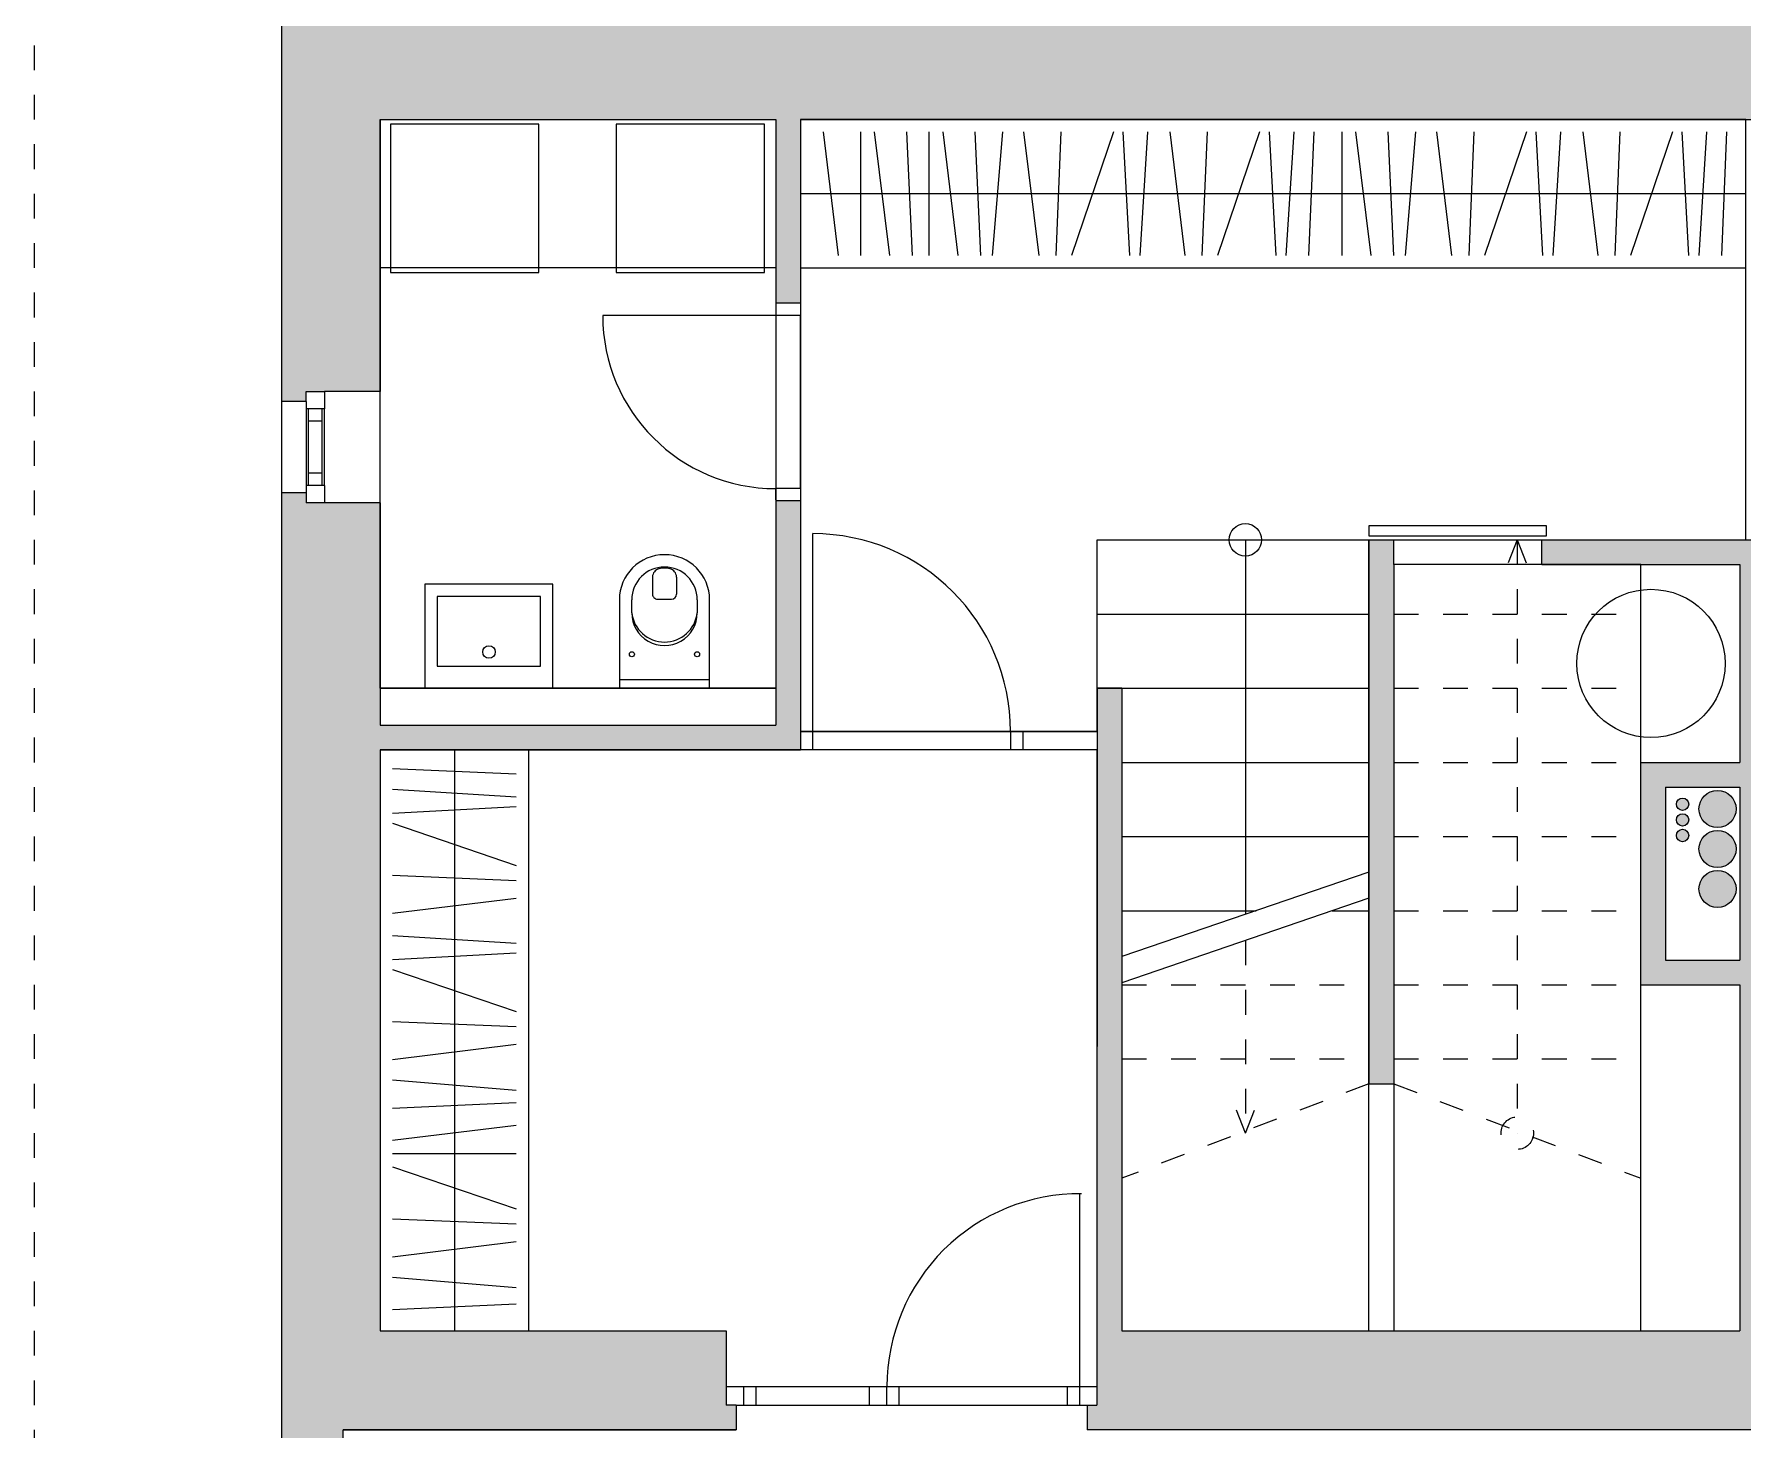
# Model space of a CAD drawing. Header units: metres. Extents: x -686 to 211, y -481 to 125.
# Drawn here: x -290.02 to -283.11, y -440.06 to -434.41 of the extents above; entities that cross this region are included whole.
import ezdxf

# ---------------------------------------------------------------- set-up
doc = ezdxf.new("R2010")
doc.units = ezdxf.units.M
doc.linetypes.add('DIVIDE', pattern=[1.25, 0.5, -0.25, 0, -0.25, 0, -0.25])
doc.linetypes.add('ČERCHOVANÁ', pattern=[25.4, 12.7, -6.35, 0, -6.35])
doc.layers.add('FLOATINGWINDOWS', color=2, linetype='Continuous', plot=False)
for name, color, linetype in [('OSA', 7, 'ČERCHOVANÁ'), ('SRAFA', 251, 'Continuous'), ('SRAFY', 3, 'Continuous'), ('ZARIZOVAKY', 251, 'Continuous'), ('ZDIVO', 1, 'Continuous')]:
    doc.layers.add(name, color=color, linetype=linetype)

# ---------------------------------------------------------------- blocks, each defined once
blk = doc.blocks.new('WC 540 Starck 3')
at = {"linetype": 'ByBlock'}
for p, q in [((81.0175, 94.3987), (80.66, 94.3987)), ((80.9825, 94.0337), (80.9825, 94.3987)), ((81.0175, 94.0337), (81.0175, 94.3987)), ((80.66, 94.3487), (80.7126, 94.3487)), ((80.568, 94.2646), (80.6372, 94.2646)), ((80.6572, 94.1878), (80.6572, 94.2446)), ((80.568, 94.1678), (80.6372, 94.1678)), ((80.7126, 94.0837), (80.66, 94.0837)), ((80.66, 94.0337), (81.0175, 94.0337))]:
    blk.add_line(p, q, dxfattribs=at)
for centre in [(80.8803, 94.3481), (80.8803, 94.0842)]:
    blk.add_circle(centre, 0.0102, dxfattribs=at)
for centre, radius, start, end in [((80.66, 94.2162), 0.1825, 90, 270), ((80.66, 94.2162), 0.1325, 90, 270), ((80.7126, 94.2162), 0.1325, 270, 90), ((80.6974, 94.2162), 0.1334, 276.53282, 83.46718), ((80.6214, 94.2162), 0.09, 165.90571, 194.09429), ((80.568, 94.2296), 0.035, 90, 165.90571), ((80.6372, 94.2446), 0.02, 360, 90), ((80.568, 94.2028), 0.035, 194.09429, 270), ((80.6372, 94.1878), 0.02, 270, 0)]:
    blk.add_arc(centre, radius, start, end, dxfattribs=at)

msp = doc.modelspace()

# ---------------------------------------------------------------- hatches: boundary and pattern name
at = {"layer": 'SRAFA', "linetype": 'Continuous', "lineweight": 0}
h = msp.add_hatch(color=256, dxfattribs=at)
h.paths.add_polyline_path([(-275.5208, -434.3555), (-289.0208, -434.3555), (-289.0208, -435.8955), (-288.9208, -435.8955), (-288.9208, -435.8555), (-288.8458, -435.8555), (-288.6208, -435.8555), (-288.6208, -434.7555), (-287.0208, -434.7555), (-287.0208, -435.4983), (-286.9208, -435.4983), (-286.9208, -434.7555), (-279.9415, -434.7555), (-279.9415, -435.1755), (-279.5215, -435.1755), (-279.5215, -435.0755), (-279.5215, -434.7555), (-278.8215, -434.7555), (-278.8215, -435.3555), (-278.5715, -435.3555), (-278.5715, -434.7555), (-275.9208, -434.7555), (-275.9208, -435.4055), (-275.6958, -435.4055), (-275.6208, -435.4055), (-275.6208, -435.4455), (-275.5208, -435.4455)])
h.paths.add_polyline_path([(-279.6065, -434.9655, -1), (-279.8565, -434.9655, -1)], flags=16)
h.paths.add_polyline_path([(-279.6315, -434.9655, -1), (-279.8315, -434.9655, -1)], flags=0)
for points in [[(-288.6208, -437.3055), (-286.9208, -437.3055), (-286.9208, -436.2983), (-287.0208, -436.2983), (-287.0208, -437.2055), (-288.6208, -437.2055), (-288.6208, -436.3055), (-288.9208, -436.3055), (-288.9208, -436.2655), (-289.0208, -436.2655), (-289.0208, -438.6055), (-289.0208, -440.2555), (-288.7708, -440.2555), (-288.7708, -440.0555), (-287.1808, -440.0555), (-287.1808, -439.9555), (-287.2208, -439.9555), (-287.2208, -439.6555), (-288.6208, -439.6555)], [(-284.5208, -436.5555), (-284.5208, -436.4555), (-284.6208, -436.4555), (-284.6208, -438.6555), (-284.5208, -438.6555)]]:
    msp.add_hatch(color=256, dxfattribs=at).paths.add_polyline_path(points)
h = msp.add_hatch(color=256, dxfattribs=at)
h.paths.add_polyline_path([(-283.0208, -436.4555), (-283.5208, -436.4555), (-283.9208, -436.4555), (-283.9208, -436.5555), (-283.1208, -436.5555), (-283.1208, -437.3555), (-283.5208, -437.3555), (-283.5208, -438.2555), (-283.1208, -438.2555), (-283.1208, -439.6555), (-285.6208, -439.6555), (-285.6208, -437.0555), (-285.7208, -437.0555), (-285.7212, -439.9555), (-285.7608, -439.9555), (-285.7608, -440.0555), (-283.0208, -440.0555), (-282.3308, -440.0555), (-282.3308, -439.9555), (-282.3708, -439.9555), (-282.3708, -439.8805), (-282.3708, -439.6555), (-283.0208, -439.6555)])
h.paths.add_polyline_path([(-283.1208, -438.1555), (-283.4208, -438.1555), (-283.4208, -437.4555), (-283.1208, -437.4555)], flags=16)
h.paths.add_polyline_path([(-283.2856, -437.8676, -1), (-283.1356, -437.8676, -1)], flags=0)
h.paths.add_polyline_path([(-283.2856, -437.7059, -1), (-283.1356, -437.7059, -1)], flags=0)
h.paths.add_polyline_path([(-283.3768, -437.6514, -1), (-283.3268, -437.6514, -1)], flags=0)
h.paths.add_polyline_path([(-283.2856, -437.5442, -1), (-283.1356, -437.5442, -1)], flags=0)
h.paths.add_polyline_path([(-283.3768, -437.5882, -1), (-283.3268, -437.5882, -1)], flags=0)
h.paths.add_polyline_path([(-283.3768, -437.525, -1), (-283.3268, -437.525, -1)], flags=0)

# ---------------------------------------------------------------- linework, layer by layer
at = {"layer": 'FLOATINGWINDOWS', "linetype": 'Continuous', "lineweight": 0}
for points in [[(-288.6208, -434.7555), (-287.0208, -434.7555), (-287.0208, -437.0555), (-288.6208, -437.0555)], [(-283.5208, -436.5555), (-284.5208, -436.5555), (-284.5208, -439.6555), (-283.5208, -439.6555)]]:
    msp.add_lwpolyline(points, close=True, dxfattribs=at)
at = {"layer": 'FLOATINGWINDOWS', "linetype": 'Continuous', "lineweight": 0, "flags": 128}
for points in [[(-286.9208, -434.7555), (-286.9208, -437.2305), (-285.7208, -437.2305), (-285.7208, -437.0555), (-285.6208, -437.0555), (-285.6208, -439.6555), (-284.6208, -439.6555), (-284.6208, -439.6555), (-284.6208, -436.4555), (-283.0958, -436.4555), (-283.0958, -434.7555)], [(-288.6208, -437.3055), (-288.6208, -439.6555), (-287.2208, -439.6555), (-287.2208, -439.8805), (-285.7208, -439.8805), (-285.7208, -437.3055)]]:
    msp.add_lwpolyline(points, close=True, dxfattribs=at)
at = {"layer": 'OSA', "linetype": 'Continuous', "lineweight": 0}
for points in [[(-287.9793, -434.7741), (-288.5793, -434.7741), (-288.5793, -435.3741), (-287.9793, -435.3741)], [(-287.0664, -434.7741), (-287.6664, -434.7741), (-287.6664, -435.3741), (-287.0664, -435.3741)], [(-288.4398, -437.0555), (-287.9222, -437.0555), (-287.9222, -436.6344), (-288.4398, -436.6344)], [(-288.3898, -436.966), (-287.9722, -436.966), (-287.9722, -436.6844), (-288.3898, -436.6844)]]:
    msp.add_lwpolyline(points, close=True, dxfattribs=at)
msp.add_circle((-288.181, -436.9089), 0.0253, dxfattribs=at)
at = {"layer": 'SRAFY', "linetype": 'DIVIDE', "lineweight": 0, "ltscale": 0.15}
for p, q in [((-290.0208, -434.2555), (-290.0208, -440.3555)), ((-284.0208, -436.4555), (-284.0925, -436.6391)), ((-284.0208, -436.4555), (-284.0208, -438.8555)), ((-284.0208, -436.4555), (-283.9491, -436.6391)), ((-283.5208, -437.2555), (-283.5208, -436.5555)), ((-284.5208, -436.7555), (-283.5208, -436.7555)), ((-284.5208, -437.0555), (-283.5208, -437.0555)), ((-284.5208, -437.3555), (-283.5208, -437.3555)), ((-284.5208, -437.6555), (-283.5208, -437.6555)), ((-284.5208, -437.9555), (-283.5208, -437.9555)), ((-285.1208, -438.0762), (-285.1208, -438.8555)), ((-285.6208, -438.2555), (-284.6208, -438.2555)), ((-284.5208, -438.2555), (-283.5208, -438.2555)), ((-283.5208, -439.6555), (-283.5208, -438.2555)), ((-285.6208, -438.5555), (-284.6208, -438.5555)), ((-284.5208, -438.5555), (-283.5208, -438.5555)), ((-284.6208, -438.6555), (-285.6208, -439.038)), ((-284.5208, -438.6555), (-283.5208, -439.038)), ((-285.1208, -438.8555), (-285.1925, -438.6719)), ((-285.1208, -438.8555), (-285.0491, -438.6719))]:
    msp.add_line(p, q, dxfattribs=at)
at = {"layer": 'SRAFY', "linetype": 'Continuous', "lineweight": 0}
for p, q in [((-287.0208, -435.5483), (-287.7208, -435.5483)), ((-286.9208, -435.4983), (-287.0208, -435.4983)), ((-287.0208, -435.5483), (-287.0208, -436.2483)), ((-286.9208, -436.2483), (-286.9208, -435.5483)), ((-289.0208, -435.8955), (-289.0208, -436.2655)), ((-288.9208, -435.8955), (-288.9208, -436.2655)), ((-288.8458, -435.8555), (-288.8458, -435.9255)), ((-288.6208, -436.3055), (-288.6208, -435.8555)), ((-288.8458, -435.9255), (-288.9208, -435.9255)), ((-288.9108, -436.2355), (-288.9108, -435.9255)), ((-288.8558, -436.2355), (-288.8558, -435.9255)), ((-288.8458, -436.2355), (-288.8458, -435.9255)), ((-288.8558, -435.9755), (-288.9108, -435.9755)), ((-288.8458, -436.2355), (-288.9208, -436.2355)), ((-288.8558, -436.1855), (-288.9108, -436.1855)), ((-288.8458, -436.2355), (-288.8458, -436.3055)), ((-286.9208, -436.2983), (-287.0208, -436.2983)), ((-286.8708, -437.2305), (-286.8708, -436.4305)), ((-285.7208, -436.4555), (-284.6208, -436.4555)), ((-285.7208, -437.0555), (-285.7208, -436.4555)), ((-285.1208, -436.4555), (-285.1208, -437.9705)), ((-285.7208, -436.7555), (-284.6208, -436.7555)), ((-285.6208, -437.0555), (-284.6208, -437.0555)), ((-285.7208, -437.2305), (-286.9208, -437.2305)), ((-286.8708, -437.3055), (-286.8708, -437.2305)), ((-286.0708, -437.2305), (-286.0708, -437.3055)), ((-286.0208, -437.2305), (-286.0208, -437.3055)), ((-285.7208, -437.3055), (-286.9208, -437.3055)), ((-285.6208, -437.3555), (-284.6208, -437.3555)), ((-285.6208, -437.6555), (-284.6208, -437.6555)), ((-284.6208, -437.7994), (-285.6208, -438.1415)), ((-284.6208, -437.9051), (-285.6208, -438.2472)), ((-285.6208, -437.9555), (-285.077, -437.9555)), ((-284.7692, -437.9555), (-284.6208, -437.9555)), ((-285.7908, -439.8805), (-285.7908, -439.1005)), ((-287.2208, -439.8805), (-285.7208, -439.8805)), ((-287.1508, -439.8805), (-287.1508, -439.9555)), ((-287.1008, -439.8805), (-287.1008, -439.9555)), ((-286.6408, -439.9555), (-286.6408, -439.8805)), ((-286.5708, -439.9555), (-286.5708, -439.8805)), ((-286.5208, -439.9555), (-286.5208, -439.8805)), ((-285.8408, -439.9555), (-285.8408, -439.8805)), ((-285.7908, -439.9555), (-285.7908, -439.8805)), ((-285.7908, -439.9555), (-285.7908, -439.8805)), ((-287.1808, -439.9555), (-285.7608, -439.9555))]:
    msp.add_line(p, q, dxfattribs=at)
for centre, radius in [((-285.1208, -436.4555), 0.0657), ((-283.2106, -437.5442), 0.075), ((-283.3518, -437.525), 0.025), ((-283.3518, -437.5882), 0.025), ((-283.3518, -437.6514), 0.025), ((-283.2106, -437.7059), 0.075), ((-283.2106, -437.8676), 0.075)]:
    msp.add_circle(centre, radius, dxfattribs=at)
at = {"layer": 'SRAFY', "linetype": 'DIVIDE', "lineweight": 0, "ltscale": 0.15}
msp.add_circle((-284.0208, -438.8555), 0.0657, dxfattribs=at)
at = {"layer": 'SRAFY', "linetype": 'Continuous', "lineweight": 0}
for centre, radius, start, end in [((-287.0208, -435.5483), 0.7, 180, 270), ((-286.8708, -437.2305), 0.8, 360, 90), ((-285.7908, -439.8805), 0.78, 89.52368, 180)]:
    msp.add_arc(centre, radius, start, end, dxfattribs=at)
at = {"layer": 'ZARIZOVAKY', "linetype": 'Continuous', "lineweight": 0}
for p, q in [((-286.8287, -434.8055), (-286.7678, -435.3055)), ((-286.6767, -435.3055), (-286.676, -434.8055)), ((-286.6219, -434.8055), (-286.561, -435.3055)), ((-286.4915, -434.8055), (-286.4686, -435.3055)), ((-286.4001, -435.3055), (-286.3994, -434.8055)), ((-286.3452, -434.8055), (-286.2843, -435.3055)), ((-286.2149, -434.8055), (-286.192, -435.3055)), ((-286.1438, -435.3055), (-286.1023, -434.8055)), ((-286.0177, -434.8055), (-285.9568, -435.3055)), ((-285.8862, -435.3055), (-285.8656, -434.8055)), ((-285.6541, -434.8055), (-285.8242, -435.3055)), ((-285.5879, -435.3055), (-285.6147, -434.8055)), ((-285.5164, -434.8055), (-285.5475, -435.3055)), ((-285.4266, -434.8055), (-285.3657, -435.3055)), ((-285.2951, -435.3055), (-285.2745, -434.8055)), ((-285.063, -434.8055), (-285.2331, -435.3055)), ((-284.9968, -435.3055), (-285.0236, -434.8055)), ((-284.9252, -434.8055), (-284.9564, -435.3055)), ((-284.8636, -435.3055), (-284.843, -434.8055)), ((-284.7295, -435.3055), (-284.7288, -434.8055)), ((-284.6746, -434.8055), (-284.6137, -435.3055)), ((-284.5443, -434.8055), (-284.5214, -435.3055)), ((-284.4732, -435.3055), (-284.4317, -434.8055)), ((-284.3471, -434.8055), (-284.2862, -435.3055)), ((-284.2156, -435.3055), (-284.195, -434.8055)), ((-283.9835, -434.8055), (-284.1536, -435.3055)), ((-283.9173, -435.3055), (-283.9441, -434.8055)), ((-283.8458, -434.8055), (-283.8769, -435.3055)), ((-283.756, -434.8055), (-283.6951, -435.3055)), ((-283.6245, -435.3055), (-283.6039, -434.8055)), ((-283.3924, -434.8055), (-283.5625, -435.3055)), ((-283.3262, -435.3055), (-283.353, -434.8055)), ((-283.2546, -434.8055), (-283.2858, -435.3055)), ((-283.193, -435.3055), (-283.1724, -434.8055)), ((-283.0958, -435.0555), (-286.9208, -435.0555)), ((-287.0208, -435.3555), (-288.6208, -435.3555)), ((-286.9208, -435.3555), (-285.7208, -435.3555)), ((-285.7208, -435.3555), (-285.6458, -435.3555)), ((-285.6458, -435.3555), (-283.0958, -435.3555)), ((-288.3208, -437.3055), (-288.3208, -439.6555)), ((-288.0208, -437.3055), (-288.0208, -439.6555)), ((-288.0708, -437.4028), (-288.5708, -437.3821)), ((-288.5708, -437.4644), (-288.0708, -437.4955)), ((-288.0708, -437.5359), (-288.5708, -437.5627)), ((-288.5708, -437.6021), (-288.0708, -437.7722)), ((-288.0708, -437.8343), (-288.5708, -437.8136)), ((-288.5708, -437.9657), (-288.0708, -437.9048)), ((-288.5708, -438.0555), (-288.0708, -438.0867)), ((-288.0708, -438.1271), (-288.5708, -438.1538)), ((-288.5708, -438.1932), (-288.0708, -438.3634)), ((-288.0708, -438.4254), (-288.5708, -438.4047)), ((-288.5708, -438.5569), (-288.0708, -438.496)), ((-288.0708, -438.683), (-288.5708, -438.6415)), ((-288.5708, -438.754), (-288.0708, -438.7311)), ((-288.5708, -438.8844), (-288.0708, -438.8235)), ((-288.0708, -438.9392), (-288.5708, -438.9385)), ((-288.5708, -438.9917), (-288.0708, -439.1618)), ((-288.0708, -439.2238), (-288.5708, -439.2031)), ((-288.5708, -439.3553), (-288.0708, -439.2944)), ((-288.0708, -439.4814), (-288.5708, -439.4399)), ((-288.5708, -439.5693), (-288.0708, -439.5465))]:
    msp.add_line(p, q, dxfattribs=at)
msp.add_lwpolyline([(-284.6208, -436.4393), (-283.9019, -436.4393), (-283.9019, -436.3993), (-284.6208, -436.3993)], close=True, dxfattribs=at)
msp.add_circle((-283.4798, -436.9555), 0.3, dxfattribs=at)
at = {"layer": 'ZDIVO', "linetype": 'Continuous', "lineweight": 0}
for p, q in [((-289.0208, -434.3555), (-289.0208, -435.8955)), ((-288.6208, -434.7555), (-287.0208, -434.7555)), ((-288.6208, -434.7555), (-288.6208, -435.8555)), ((-287.0208, -434.7555), (-287.0208, -435.5483)), ((-286.9208, -434.7555), (-286.9208, -435.5483)), ((-286.9208, -434.7555), (-279.9415, -434.7555)), ((-286.9208, -435.5483), (-287.0208, -435.5483)), ((-288.9208, -435.8955), (-289.0208, -435.8955)), ((-288.9208, -435.8555), (-288.8458, -435.8555)), ((-288.9208, -435.8955), (-288.9208, -435.8555)), ((-288.6208, -435.8555), (-288.8458, -435.8555)), ((-289.0208, -436.2655), (-289.0208, -438.6055)), ((-288.9208, -436.2655), (-289.0208, -436.2655)), ((-288.9208, -436.2655), (-288.9208, -436.3055)), ((-288.6208, -436.3055), (-288.9208, -436.3055)), ((-288.6208, -436.3055), (-288.9208, -436.3055)), ((-288.6208, -436.3055), (-288.6208, -437.2055)), ((-287.0208, -436.2938), (-287.0208, -436.2483)), ((-287.0208, -436.2483), (-287.0208, -437.2055)), ((-286.9208, -436.2483), (-287.0208, -436.2483)), ((-286.9208, -436.2483), (-286.9208, -437.3055)), ((-284.6208, -436.4555), (-284.5208, -436.4555)), ((-284.6208, -436.4555), (-284.6208, -438.6555)), ((-284.5208, -436.5555), (-284.5208, -436.4555)), ((-283.9208, -436.4555), (-283.5208, -436.4555)), ((-283.9208, -436.5555), (-283.9208, -436.4555)), ((-283.5208, -436.4555), (-283.0208, -436.4555)), ((-284.5208, -436.5555), (-284.5208, -438.6555)), ((-283.9208, -436.5555), (-283.1208, -436.5555)), ((-283.1208, -436.5555), (-283.1208, -437.3555)), ((-288.6208, -437.0555), (-287.0208, -437.0555)), ((-285.7208, -437.0555), (-285.7212, -439.9555)), ((-285.6208, -437.0555), (-285.7208, -437.0555)), ((-285.6208, -437.0555), (-285.6208, -439.6555)), ((-288.6208, -437.2055), (-287.0208, -437.2055)), ((-288.6208, -437.3055), (-286.9208, -437.3055)), ((-288.6208, -437.3055), (-288.6208, -439.6555)), ((-283.5208, -437.3555), (-283.1208, -437.3555)), ((-283.5208, -438.2555), (-283.5208, -437.3555)), ((-283.4208, -437.4555), (-283.1208, -437.4555)), ((-283.4208, -437.4555), (-283.4208, -438.1555)), ((-283.1208, -437.4555), (-283.1208, -438.1555)), ((-283.4208, -438.1555), (-283.1208, -438.1555)), ((-283.5208, -438.2555), (-283.1208, -438.2555)), ((-283.1208, -438.2555), (-283.1208, -439.6555)), ((-289.0208, -438.6055), (-289.0208, -440.2555)), ((-284.6208, -438.6555), (-284.5208, -438.6555)), ((-288.6208, -439.6555), (-287.2208, -439.6555)), ((-287.2208, -439.6555), (-287.2208, -439.9555)), ((-285.6208, -439.6555), (-283.1208, -439.6555)), ((-287.1808, -439.9555), (-287.2208, -439.9555)), ((-287.1808, -439.9555), (-287.1808, -440.0555)), ((-285.7608, -439.9555), (-285.7608, -440.0555)), ((-285.7608, -439.9555), (-285.7212, -439.9555)), ((-288.7708, -440.0555), (-287.1808, -440.0555)), ((-288.7708, -440.2555), (-288.7708, -440.0555)), ((-287.1808, -440.0555), (-288.7708, -440.0555)), ((-283.0208, -440.0555), (-285.7608, -440.0555))]:
    msp.add_line(p, q, dxfattribs=at)
at = {"layer": 'ZDIVO', "linetype": 'Continuous', "lineweight": 0, "flags": 128}
msp.add_lwpolyline([(-286.3208, -440.147, 0, 0.3, 0), (-286.3208, -440.8758, 0, 0, 0)], format="xyseb", dxfattribs=at)

# ---------------------------------------------------------------- block references
at = {"layer": 'OSA', "linetype": 'Continuous', "lineweight": 0, "rotation": 270}
msp.add_blockref('WC 540 Starck 3', (-381.6869, -356.038), dxfattribs=at)

doc.saveas('drawing.dxf')
